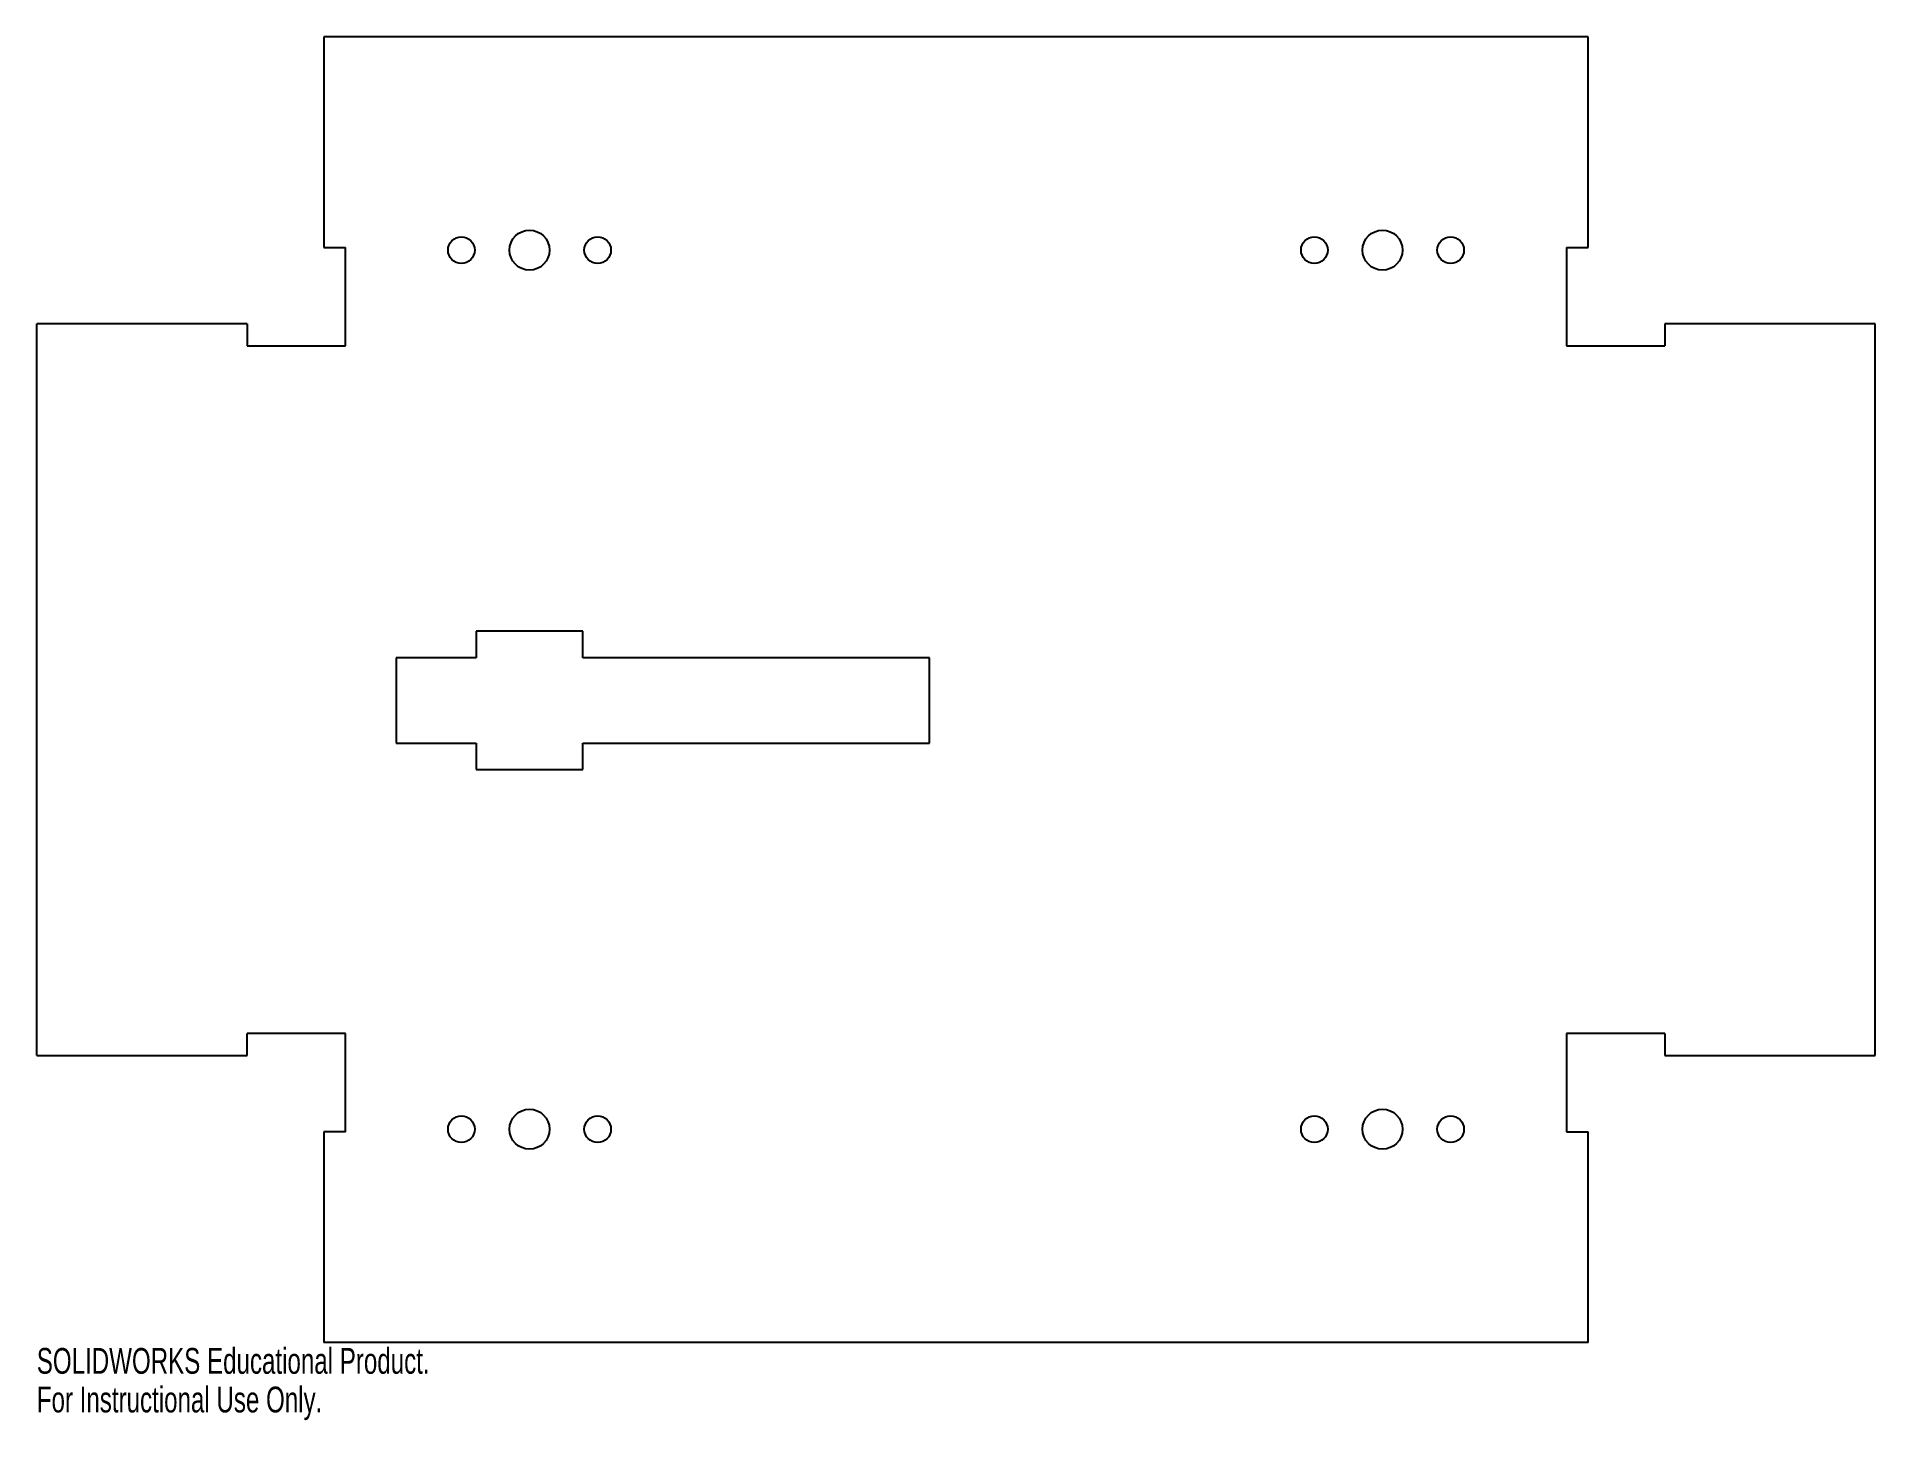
# Model space of a CAD drawing. Header units: millimetres. Extents: x -172 to 172, y -137 to 122.
import ezdxf

# ---------------------------------------------------------------- set-up
doc = ezdxf.new("R2010")
doc.units = ezdxf.units.MM
doc.styles.add('SLDTEXTSTYLE0', font='TXT', dxfattribs={"width": 0.7})

msp = doc.modelspace()

# ---------------------------------------------------------------- linework, layer by layer
at = {"color": 7, "linetype": 'Continuous', "lineweight": 25}
for p, q in [((-118.59, 122.42), (-118.59, 82.93)), ((118.59, 122.42), (-118.59, 122.42)), ((118.59, 82.93), (118.59, 122.42)), ((-118.59, 82.93), (-114.5, 82.93)), ((-114.5, 64.5), (-114.5, 82.93)), ((114.5, 82.93), (118.59, 82.93)), ((114.5, 82.93), (114.5, 64.5)), ((-172.42, -68.59), (-172.42, 68.59)), ((-132.93, 68.59), (-172.42, 68.59)), ((-132.93, 68.59), (-132.93, 64.5)), ((132.93, 68.59), (132.93, 64.5)), ((172.42, 68.59), (132.93, 68.59)), ((172.42, -68.59), (172.42, 68.59)), ((-132.93, 64.5), (-114.5, 64.5)), ((114.5, 64.5), (132.93, 64.5)), ((-70, 11), (-90, 11)), ((-90, 11), (-90, 6)), ((-70, 6), (-70, 11)), ((-90, 6), (-105, 6)), ((-105, 6), (-105, -10)), ((-5, 6), (-70, 6)), ((-5, -10), (-5, 6)), ((-105, -10), (-90, -10)), ((-90, -10), (-90, -15)), ((-70, -15), (-70, -10)), ((-70, -10), (-5, -10)), ((-90, -15), (-70, -15)), ((-114.5, -64.5), (-132.93, -64.5)), ((-132.93, -68.59), (-132.93, -64.5)), ((-114.5, -82.93), (-114.5, -64.5)), ((114.5, -64.5), (114.5, -82.93)), ((132.93, -64.5), (114.5, -64.5)), ((132.93, -64.5), (132.93, -68.59)), ((-172.42, -68.59), (-132.93, -68.59)), ((132.93, -68.59), (172.42, -68.59)), ((-114.5, -82.93), (-118.59, -82.93)), ((-118.59, -82.93), (-118.59, -122.42)), ((114.5, -82.93), (118.59, -82.93)), ((118.59, -122.42), (118.59, -82.93)), ((118.59, -122.42), (-118.59, -122.42))]:
    msp.add_line(p, q, dxfattribs=at)
for centre, radius in [((-92.78, 82.42), 2.5), ((-80, 82.42), 3.75), ((-67.22, 82.42), 2.5), ((67.22, 82.42), 2.5), ((80, 82.42), 3.75), ((92.78, 82.42), 2.5), ((-80, -82.42), 3.75), ((80, -82.42), 3.75), ((-92.78, -82.42), 2.5), ((-67.22, -82.42), 2.5), ((67.22, -82.42), 2.5), ((92.78, -82.42), 2.5)]:
    msp.add_circle(centre, radius, dxfattribs=at)

# ---------------------------------------------------------------- texts
at = {"color": 7, "linetype": 'Continuous', "char_height": 4.8336, "attachment_point": 1, "style": 'SLDTEXTSTYLE0'}
for s, insert in [('SOLIDWORKS Educational Product.', (-172.42, -123.44)), ('For Instructional Use Only.', (-172.42, -130.69))]:
    msp.add_mtext(s, dxfattribs=dict(at, insert=insert))

doc.saveas('drawing.dxf')
